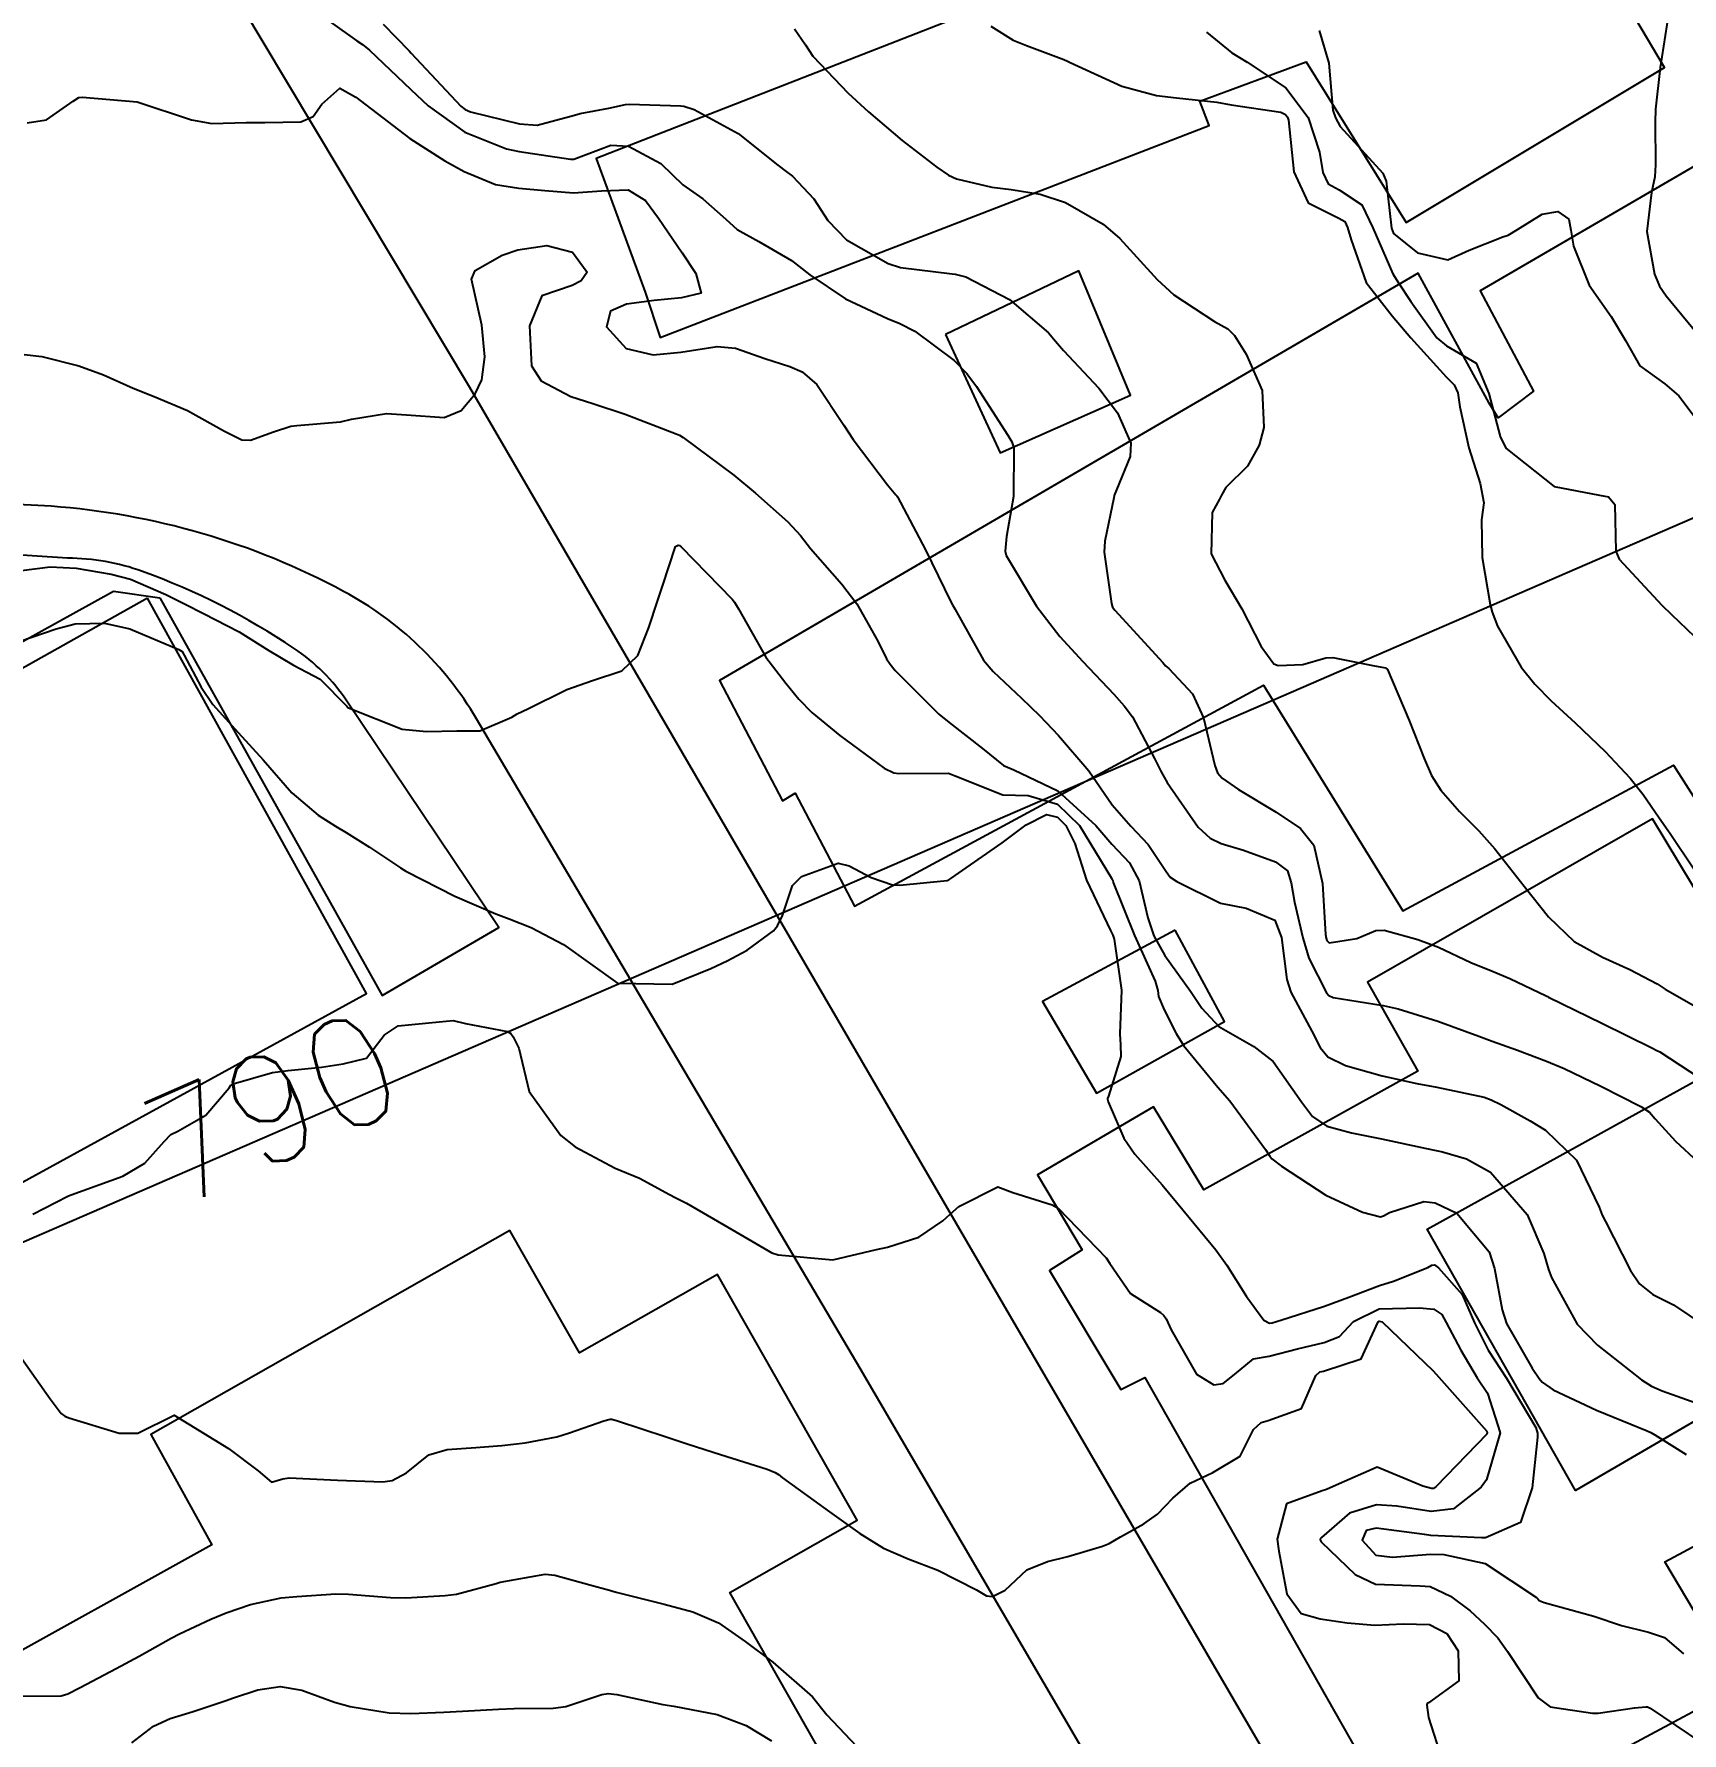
# Model space of a CAD drawing. Header units: metres. Extents: x 318500 to 325275, y 7408834 to 7428799.
# Drawn here: x 322457.8 to 322518, y 7421652.7 to 7421714.8 of the extents above; entities that cross this region are included whole.
import ezdxf
from ezdxf.enums import TextEntityAlignment as Align

# ---------------------------------------------------------------- set-up
doc = ezdxf.new("R2010")
doc.units = ezdxf.units.M
doc.header["$MEASUREMENT"] = 0
doc.layers.add('_TEXTO_CONGELA', color=45, linetype='Continuous', plot=False)
for name, color, linetype in [('Area Verde e de Lazer', 93, 'Continuous'), ('Cotas', 45, 'Continuous'), ('Curvas de Nivel 1m', 11, 'Continuous'), ('Curvas de Nivel 5m', 15, 'Continuous'), ('Edificações', 30, 'Continuous'), ('Vias Primárias', 230, 'Continuous')]:
    doc.layers.add(name, color=color, linetype=linetype)
doc.styles.add('Style-STANDARD', font='STANDARD.shx')

msp = doc.modelspace()

# ---------------------------------------------------------------- linework, layer by layer
at = {"layer": '_TEXTO_CONGELA'}
msp.add_line((322653.4, 7421755.6), (322103.818, 7421517.364), dxfattribs=at)
at = {"layer": 'Area Verde e de Lazer'}
msp.add_lwpolyline([(322461.938, 7421694.173), (322440.415, 7421682.107), (322448.524, 7421667.975), (322469.941, 7421679.717)], close=True, dxfattribs=at)
at = {"layer": 'Curvas de Nivel 1m', "flags": 128}
for points, elevation in [([(322517.558, 7421715.539), (322517.25, 7421713.585), (322517.08, 7421712.064), (322517.061, 7421711.587), (322517.084, 7421710.03), (322517.059, 7421709.587), (322516.935, 7421709.01), (322516.761, 7421707.591), (322517.037, 7421706.026), (322517.231, 7421705.584), (322517.465, 7421705.238), (322518.841, 7421703.566)], 779), ([(322470.549, 7421715.165), (322471.503, 7421714.191), (322471.579, 7421714.104), (322473.387, 7421712.172), (322473.548, 7421712.048), (322473.747, 7421711.967), (322475.541, 7421711.522), (322476.189, 7421711.481), (322477.546, 7421711.843), (322477.755, 7421711.9), (322478.804, 7421712.097), (322479.413, 7421712.23), (322479.552, 7421712.241), (322481.432, 7421712.182), (322481.552, 7421712.168), (322481.927, 7421712.054), (322483.537, 7421711.174), (322484.981, 7421710.015), (322485.283, 7421709.778), (322485.516, 7421709.606), (322486.295, 7421708.785), (322486.816, 7421707.99), (322487.489, 7421707.278), (322489.021, 7421706.413), (322489.475, 7421706.275), (322491.36, 7421706.042), (322491.471, 7421706.022), (322491.864, 7421705.924), (322493.458, 7421705.099), (322494.878, 7421703.878), (322495.141, 7421703.578), (322495.434, 7421703.231), (322496.717, 7421701.857), (322497.407, 7421700.96), (322497.889, 7421699.843), (322497.867, 7421699.359), (322497.364, 7421698.143), (322497.282, 7421697.93), (322497.266, 7421697.851), (322496.938, 7421696.26), (322496.918, 7421695.854), (322497.182, 7421693.981), (322497.227, 7421693.851), (322497.308, 7421693.736), (322499.059, 7421691.823), (322499.164, 7421691.707), (322499.278, 7421691.601), (322500.144, 7421690.682), (322500.547, 7421689.801), (322500.967, 7421688.061), (322501.066, 7421687.792), (322501.227, 7421687.588), (322501.83, 7421687.175), (322503.209, 7421686.348), (322504.103, 7421685.756), (322504.586, 7421685.141), (322504.898, 7421683.744), (322505.017, 7421681.877), (322505.038, 7421681.742), (322505.064, 7421681.656), (322505.148, 7421681.571), (322506.153, 7421681.725), (322506.853, 7421682.016), (322507.155, 7421682.032), (322508.389, 7421681.698), (322509.147, 7421681.412), (322510.327, 7421680.857), (322511.139, 7421680.522), (322511.754, 7421680.268), (322513.083, 7421679.631), (322513.13, 7421679.607), (322513.17, 7421679.589), (322515.115, 7421678.63), (322516.97, 7421677.714), (322517.101, 7421677.649), (322517.233, 7421677.578), (322519.082, 7421676.382)], 784), ([(322485.59, 7421714.994), (322485.995, 7421714.415), (322486.264, 7421714), (322487.56, 7421712.643), (322488.295, 7421711.969), (322489.535, 7421710.921), (322490.804, 7421709.937), (322491.228, 7421709.644), (322491.516, 7421709.51), (322492.815, 7421709.212), (322493.512, 7421709.118), (322494.576, 7421708.949), (322495.508, 7421708.643), (322496.882, 7421707.856), (322497.492, 7421707.33), (322498.856, 7421705.829), (322499.462, 7421705.267), (322500.949, 7421704.296), (322501.444, 7421704.027), (322501.685, 7421703.788), (322502.115, 7421703.102), (322502.691, 7421701.777), (322502.759, 7421700.417), (322502.584, 7421699.778), (322502.155, 7421699.006), (322501.367, 7421698.229), (322501.21, 7421697.945), (322501.131, 7421697.793), (322500.864, 7421697.306), (322500.835, 7421695.798), (322501.326, 7421694.835), (322501.949, 7421693.784), (322502.66, 7421692.406), (322503.126, 7421691.772), (322503.279, 7421691.709), (322504.186, 7421691.756), (322505.028, 7421691.999), (322505.284, 7421692.007), (322506.748, 7421691.718), (322507.201, 7421691.633), (322507.279, 7421691.562), (322508.066, 7421689.702), (322508.625, 7421688.31), (322508.892, 7421687.693), (322509.225, 7421687.153), (322509.909, 7421686.371), (322510.618, 7421685.669), (322511.2, 7421685.012), (322512.275, 7421683.644), (322513.163, 7421682.517), (322514.109, 7421681.62), (322515.144, 7421681.052), (322516.139, 7421680.594), (322517.135, 7421680.065), (322517.438, 7421679.88), (322517.971, 7421679.567), (322519.12, 7421678.916)], 783), ([(322492.773, 7421715.093), (322493.587, 7421714.59), (322494.078, 7421714.386), (322495.448, 7421713.872), (322495.579, 7421713.818), (322495.678, 7421713.77), (322497.566, 7421712.903), (322498.834, 7421712.558), (322499.56, 7421712.481), (322501.042, 7421712.313), (322501.556, 7421712.219), (322503.378, 7421711.946), (322503.551, 7421711.865), (322503.626, 7421711.769), (322503.658, 7421711.659), (322503.859, 7421709.765), (322504.382, 7421708.631), (322505.503, 7421708.079), (322505.714, 7421707.949), (322505.817, 7421707.735), (322505.948, 7421707.279), (322506.501, 7421705.725), (322507.452, 7421704.497), (322508.136, 7421703.703), (322509.426, 7421702.272), (322509.717, 7421701.979), (322509.845, 7421701.684), (322509.918, 7421701.176), (322510.251, 7421699.677), (322510.671, 7421698.37), (322510.797, 7421697.668), (322510.72, 7421697.036), (322510.74, 7421695.669), (322511.034, 7421693.944), (322511.108, 7421693.663), (322511.302, 7421693.155), (322512.167, 7421691.647), (322512.662, 7421691.028), (322513.268, 7421690.422), (322514.142, 7421689.621), (322515.244, 7421688.574), (322516.151, 7421687.596), (322516.626, 7421686.991), (322517.216, 7421686.147), (322517.448, 7421685.812), (322517.61, 7421685.574), (322518.509, 7421684.242)], 782), ([(322500.661, 7421714.875), (322501.583, 7421714.123), (322502.145, 7421713.784), (322503.566, 7421712.842), (322504.379, 7421711.758), (322504.797, 7421710.485), (322504.91, 7421709.749), (322505.103, 7421709.333), (322505.514, 7421709.113), (322506.345, 7421708.564), (322506.739, 7421707.721), (322507.475, 7421706.04), (322507.681, 7421705.708), (322508.135, 7421705.029), (322509.08, 7421703.694), (322509.437, 7421703.402), (322510.525, 7421702.768), (322510.987, 7421701.666), (322511.396, 7421700.092), (322511.61, 7421699.657), (322513.369, 7421698.257), (322515.036, 7421697.942), (322515.364, 7421697.878), (322515.594, 7421697.606), (322515.634, 7421695.897), (322515.745, 7421695.604), (322517.315, 7421693.922), (322517.661, 7421693.575), (322518.511, 7421692.771)], 781), ([(322457.538, 7421711.557), (322458.236, 7421711.673), (322459.218, 7421712.355), (322459.422, 7421712.482), (322459.552, 7421712.506), (322461.55, 7421712.33), (322463.541, 7421711.671), (322464.29, 7421711.537), (322465.54, 7421711.574), (322466.227, 7421711.575), (322467.54, 7421711.592), (322467.991, 7421711.796), (322468.314, 7421712.239), (322468.963, 7421712.825), (322469.554, 7421712.498), (322469.922, 7421712.214), (322471.532, 7421710.985), (322472.81, 7421710.177), (322473.516, 7421709.776), (322474.663, 7421709.304), (322475.51, 7421709.169), (322476.466, 7421709.082), (322477.509, 7421709.005), (322478.536, 7421709.074), (322479.51, 7421709.114), (322480.143, 7421708.717), (322480.618, 7421708.073), (322481.481, 7421706.802), (322481.98, 7421706.052), (322482.178, 7421705.331), (322481.457, 7421705.165), (322480.463, 7421705.067), (322479.453, 7421704.926), (322478.869, 7421704.676), (322478.72, 7421704.097), (322479.432, 7421703.311), (322480.427, 7421703.072), (322481.431, 7421703.179), (322482.77, 7421703.376), (322483.433, 7421703.324), (322484.512, 7421702.937), (322485.426, 7421702.654), (322485.873, 7421702.452), (322486.405, 7421701.995), (322487.398, 7421700.507), (322487.743, 7421699.975), (322488.997, 7421698.324), (322489.3, 7421697.951), (322489.33, 7421697.92), (322489.359, 7421697.884), (322490.386, 7421695.94), (322491.312, 7421694.047), (322491.373, 7421693.929), (322491.453, 7421693.783), (322492.508, 7421691.912), (322492.861, 7421691.491), (322493.272, 7421691.106), (322493.895, 7421690.519), (322494.548, 7421689.881), (322495.249, 7421689.149), (322496.355, 7421687.859), (322497.212, 7421686.618), (322497.889, 7421685.84), (322498.532, 7421685.169), (322499.184, 7421684.178), (322499.333, 7421683.969), (322499.579, 7421683.814), (322501.168, 7421683.015), (322502.11, 7421682.836), (322503.159, 7421682.397), (322503.405, 7421681.766), (322503.6, 7421680.229), (322503.745, 7421679.761), (322504.513, 7421678.345), (322504.815, 7421677.744), (322505.095, 7421677.402), (322505.738, 7421677.083), (322507.085, 7421676.703), (322508.352, 7421676.426), (322509.079, 7421676.287), (322510.812, 7421675.926), (322511.073, 7421675.834), (322511.422, 7421675.655), (322512.491, 7421675.065), (322513.061, 7421674.72), (322514.188, 7421673.619), (322515.024, 7421671.908), (322515.134, 7421671.608), (322515.247, 7421671.376), (322516.168, 7421669.592), (322516.497, 7421669.1), (322516.981, 7421668.703), (322517.741, 7421668.332), (322518.897, 7421667.551)], 786), ([(322457.427, 7421703.092), (322458.066, 7421703.01), (322459.423, 7421702.675), (322460.33, 7421702.341), (322461.413, 7421701.857), (322462.177, 7421701.55), (322463.401, 7421701.045), (322464.754, 7421700.28), (322465.385, 7421699.967), (322465.703, 7421699.95), (322466.544, 7421700.258), (322467.177, 7421700.469), (322467.394, 7421700.487), (322468.991, 7421700.631), (322469.398, 7421700.728), (322470.67, 7421700.932), (322471.4, 7421700.884), (322472.788, 7421700.787), (322473.403, 7421701.039), (322473.92, 7421701.655), (322474.164, 7421702.159), (322474.275, 7421703.003), (322474.157, 7421704.159), (322473.781, 7421705.849), (322473.913, 7421706.163), (322474.904, 7421706.723), (322475.482, 7421706.914), (322476.533, 7421707.076), (322477.481, 7421706.83), (322478.017, 7421706.105), (322477.788, 7421705.784), (322477.463, 7421705.615), (322476.354, 7421705.229), (322475.9, 7421704.133), (322475.972, 7421702.679), (322476.334, 7421702.126), (322477.412, 7421701.554), (322478.216, 7421701.294), (322479.402, 7421700.911), (322481.268, 7421700.185), (322481.391, 7421700.135), (322481.527, 7421700.058), (322483.37, 7421698.677), (322484.167, 7421698.022), (322485.35, 7421696.969), (322485.809, 7421696.467), (322486.179, 7421695.997), (322487.321, 7421694.692), (322487.878, 7421693.971), (322488.644, 7421692.605), (322488.962, 7421691.955), (322489.086, 7421691.761), (322489.276, 7421691.533), (322490.872, 7421689.934), (322491.255, 7421689.629), (322492.472, 7421688.681), (322493.232, 7421688.053), (322493.611, 7421687.894), (322495.219, 7421687.129), (322496.608, 7421685.856), (322497.193, 7421685.177), (322497.847, 7421684.5), (322498.199, 7421683.835), (322498.511, 7421682.479), (322498.738, 7421681.826), (322499.139, 7421681.109), (322500.069, 7421679.806), (322500.49, 7421679.176), (322501.107, 7421678.505), (322502.391, 7421677.777), (322503.092, 7421677.229), (322504.133, 7421675.754), (322504.533, 7421675.216), (322505.061, 7421674.867), (322505.957, 7421674.625), (322507.057, 7421674.407), (322508.699, 7421674.048), (322509.053, 7421673.979), (322509.291, 7421673.925), (322510.166, 7421673.673), (322511.043, 7421673.182), (322512.391, 7421671.639), (322512.999, 7421670.206), (322513.166, 7421669.628), (322513.281, 7421669.334), (322514.218, 7421667.618), (322514.959, 7421666.853), (322516.565, 7421665.586), (322516.937, 7421665.352), (322517.322, 7421665.187), (322518.926, 7421664.609)], 787), ([(322457.322, 7421695.19), (322458.37, 7421695.319), (322459.324, 7421695.276), (322460.605, 7421695.053), (322461.318, 7421694.866), (322462.607, 7421694.311), (322463.305, 7421693.954), (322463.98, 7421693.61), (322465.29, 7421692.945), (322466.368, 7421692.259), (322467.275, 7421691.723), (322468.251, 7421691.217), (322469.221, 7421690.221), (322469.259, 7421690.182), (322469.339, 7421690.139), (322471.248, 7421689.388), (322472.132, 7421689.296), (322473.247, 7421689.32), (322474.085, 7421689.319), (322475.255, 7421689.824), (322475.448, 7421689.946), (322475.838, 7421690.131), (322477.267, 7421690.838), (322478.201, 7421691.171), (322479.274, 7421691.518), (322479.859, 7421692.081), (322480.266, 7421693.105), (322480.578, 7421694.071), (322480.77, 7421694.617), (322481.241, 7421696.061), (322481.341, 7421696.113), (322481.386, 7421696.105), (322481.453, 7421696.058), (322483.312, 7421694.144), (322483.402, 7421694.029), (322483.551, 7421693.783), (322484.55, 7421692.017), (322485.271, 7421691.063), (322485.749, 7421690.487), (322486.231, 7421689.995), (322487.248, 7421689.159), (322488.871, 7421687.955), (322489.227, 7421687.782), (322489.412, 7421687.763), (322491.228, 7421687.777), (322491.471, 7421687.682), (322493.216, 7421686.981), (322494.14, 7421686.963), (322495.212, 7421686.642), (322496.013, 7421685.862), (322497.181, 7421683.933), (322497.211, 7421683.88), (322497.23, 7421683.849), (322497.25, 7421683.778), (322498.032, 7421681.837), (322498.781, 7421680.17), (322498.88, 7421679.824), (322498.907, 7421679.613), (322499.113, 7421679.123), (322499.546, 7421678.255), (322499.827, 7421677.809), (322501.078, 7421676.295), (322501.517, 7421675.786), (322502.813, 7421674.012), (322502.97, 7421673.771), (322503.049, 7421673.673), (322503.401, 7421673.408), (322505.029, 7421672.34), (322506.365, 7421671.72), (322507.018, 7421671.547), (322507.138, 7421671.589), (322507.353, 7421671.707), (322508.607, 7421672.114), (322509.026, 7421672.064), (322509.809, 7421671.678), (322510.999, 7421670.272), (322511.194, 7421669.657), (322511.468, 7421668.146), (322511.635, 7421667.65), (322512.567, 7421666.015), (322512.824, 7421665.632), (322512.938, 7421665.499), (322513.336, 7421665.224), (322514.923, 7421664.481), (322516.773, 7421663.722), (322516.911, 7421663.659), (322517.059, 7421663.578), (322518.197, 7421662.854)], 788), ([(322457.283, 7421692.599), (322458.593, 7421693.058), (322459.293, 7421693.232), (322460.366, 7421693.267), (322461.291, 7421693.059), (322463.078, 7421692.303), (322463.203, 7421692.225), (322463.278, 7421692.089), (322463.898, 7421690.922), (322464.322, 7421690.284), (322465.245, 7421689.268), (322466.167, 7421688.261), (322467.212, 7421687.052), (322468.171, 7421686.235), (322468.813, 7421685.843), (322469.194, 7421685.608), (322470.055, 7421685.073), (322471.181, 7421684.308), (322471.379, 7421684.188), (322473.167, 7421683.274), (322474.677, 7421682.628), (322475.155, 7421682.448), (322475.968, 7421682.128), (322477.141, 7421681.511), (322479.12, 7421680.09), (322481.12, 7421680.06), (322482.531, 7421680.637), (322483.133, 7421680.909), (322483.86, 7421681.302), (322484.82, 7421682.013), (322484.975, 7421682.189), (322485.158, 7421682.573), (322485.517, 7421683.663), (322485.849, 7421684), (322487.185, 7421684.482), (322487.598, 7421684.387), (322488.4, 7421683.962), (322489.176, 7421683.686), (322489.45, 7421683.674), (322491.179, 7421683.846), (322491.238, 7421683.87), (322491.314, 7421683.928), (322493.193, 7421685.227), (322494.069, 7421685.887), (322494.812, 7421686.27), (322495.205, 7421686.171), (322495.519, 7421685.867), (322495.848, 7421685.209), (322496.268, 7421683.859), (322497.153, 7421682.022), (322497.238, 7421681.849), (322497.289, 7421681.707), (322497.547, 7421679.844), (322497.496, 7421678.236), (322497.512, 7421677.844), (322497.528, 7421677.409), (322497.072, 7421675.961), (322497.045, 7421675.876), (322497.042, 7421675.85), (322497.069, 7421675.758), (322497.637, 7421674.423), (322498.043, 7421673.835), (322499.033, 7421672.719), (322499.794, 7421671.808), (322500.998, 7421670.347), (322501.398, 7421669.786), (322502.121, 7421668.636), (322502.761, 7421667.772), (322502.968, 7421667.665), (322503.067, 7421667.67), (322503.377, 7421667.764), (322504.975, 7421668.28), (322505.868, 7421668.615), (322506.983, 7421669.04), (322507.493, 7421669.197), (322508.758, 7421669.692), (322508.899, 7421669.783), (322508.992, 7421669.791), (322509.149, 7421669.688), (322510.013, 7421668.707), (322510.457, 7421667.668), (322510.955, 7421666.677), (322511.633, 7421665.65), (322512.699, 7421663.848), (322512.764, 7421663.632), (322512.769, 7421663.492), (322512.571, 7421661.635), (322512.141, 7421660.371), (322510.862, 7421659.812), (322510.717, 7421659.808), (322508.863, 7421659.899), (322508.627, 7421659.929), (322506.867, 7421660.161), (322506.5, 7421660.081), (322506.347, 7421659.718), (322506.852, 7421659.176), (322507.456, 7421659.099), (322508.853, 7421659.213), (322509.341, 7421659.194), (322510.848, 7421658.866), (322512.724, 7421657.632), (322512.776, 7421657.577), (322512.829, 7421657.521), (322513.009, 7421657.447), (322514.823, 7421656.945), (322515.831, 7421656.606), (322516.818, 7421656.357), (322517.406, 7421656.161), (322518.098, 7421655.561)], 789), ([(322457.331, 7421666.374), (322458.38, 7421664.896), (322458.777, 7421664.352), (322458.909, 7421664.255), (322459.06, 7421664.195), (322460.9, 7421663.64), (322461.575, 7421663.638), (322462.91, 7421664.3), (322464.892, 7421663.071), (322465.975, 7421662.254), (322466.47, 7421661.84), (322466.877, 7421661.961), (322467.116, 7421662), (322468.877, 7421661.913), (322470.537, 7421661.856), (322470.877, 7421661.907), (322471.406, 7421662.182), (322472.217, 7421662.844), (322472.893, 7421663.042), (322473.935, 7421663.109), (322474.896, 7421663.19), (322475.748, 7421663.277), (322476.901, 7421663.504), (322477.365, 7421663.643), (322478.624, 7421664.093), (322478.848, 7421664.154), (322478.911, 7421664.15), (322479.116, 7421664.087), (322480.902, 7421663.5), (322481.705, 7421663.24), (322482.892, 7421662.86), (322484.592, 7421662.314), (322484.892, 7421662.199), (322485.01, 7421662.127), (322485.158, 7421662.006), (322486.872, 7421660.755), (322487.979, 7421659.963), (322488.852, 7421659.425), (322489.75, 7421659.038), (322490.84, 7421658.62), (322492.252, 7421657.909), (322492.615, 7421657.691), (322492.828, 7421657.66), (322493.295, 7421657.893), (322494.086, 7421658.637), (322494.846, 7421658.937), (322495.59, 7421659.121), (322496.855, 7421659.505), (322497.101, 7421659.601), (322497.516, 7421659.84), (322498.372, 7421660.323), (322498.873, 7421660.675), (322499.432, 7421661.262), (322500.058, 7421661.802), (322500.894, 7421662.194), (322501.886, 7421662.794), (322502.383, 7421663.775), (322502.664, 7421664.022), (322502.915, 7421664.095), (322504.134, 7421664.54), (322504.657, 7421665.744), (322504.804, 7421665.88), (322504.943, 7421665.908), (322506.317, 7421666.352), (322506.933, 7421667.711), (322506.97, 7421667.732), (322507.084, 7421667.709), (322508.943, 7421665.922), (322509.152, 7421665.687), (322510.911, 7421663.711), (322510.929, 7421663.66), (322510.909, 7421663.605), (322509.059, 7421661.687), (322508.963, 7421661.615), (322508.889, 7421661.61), (322508.571, 7421661.693), (322506.897, 7421662.388), (322505.402, 7421661.732), (322505.051, 7421661.574), (322504.887, 7421661.53), (322503.586, 7421661.052), (322503.238, 7421659.764), (322503.3, 7421659.317), (322503.601, 7421657.758), (322504.118, 7421657.046), (322504.821, 7421656.845), (322505.798, 7421656.703), (322506.819, 7421656.616), (322507.859, 7421656.66), (322508.819, 7421656.638), (322509.448, 7421656.312), (322509.868, 7421655.674), (322509.892, 7421654.575), (322508.781, 7421653.77), (322508.727, 7421653.745), (322508.713, 7421653.691), (322508.773, 7421653.243), (322509.283, 7421651.682)], 791), ([(322457.131, 7421654.018), (322458.775, 7421654.033), (322459.018, 7421654.104), (322459.472, 7421654.34), (322460.787, 7421655.028), (322461.625, 7421655.478), (322462.798, 7421656.136), (322463.106, 7421656.295), (322464.255, 7421656.832), (322464.812, 7421657.067), (322465.702, 7421657.371), (322466.821, 7421657.612), (322467.391, 7421657.665), (322468.823, 7421657.762), (322469.282, 7421657.754), (322470.822, 7421657.624), (322471.383, 7421657.62), (322472.823, 7421657.694), (322473.231, 7421657.749), (322474.683, 7421658.141), (322474.791, 7421658.18), (322474.831, 7421658.189), (322476.471, 7421658.48), (322476.835, 7421658.442), (322478.109, 7421658.091), (322478.827, 7421657.897), (322479.078, 7421657.827), (322480.823, 7421657.378), (322481.881, 7421657.104), (322482.817, 7421656.704), (322483.794, 7421656.02), (322484.799, 7421655.265), (322486.252, 7421653.988), (322486.77, 7421653.337), (322488.084, 7421651.96)], 792), ([(322461.355, 7421652.314), (322462.148, 7421652.917), (322462.763, 7421653.198), (322463.604, 7421653.451), (322464.774, 7421653.852), (322465.081, 7421653.96), (322465.963, 7421654.252), (322466.781, 7421654.376), (322467.574, 7421654.232), (322468.774, 7421653.8), (322469.342, 7421653.641), (322470.768, 7421653.405), (322471.567, 7421653.379), (322472.769, 7421653.437), (322473.449, 7421653.474), (322474.771, 7421653.542), (322475.341, 7421653.562), (322476.772, 7421653.582), (322477.231, 7421653.645), (322478.545, 7421654.084), (322478.78, 7421654.118), (322479.096, 7421654.077), (322480.775, 7421653.709), (322481.176, 7421653.652), (322482.77, 7421653.344), (322483.83, 7421652.949), (322484.756, 7421652.379)], 793)]:
    msp.add_lwpolyline(points, dxfattribs=dict(at, elevation=elevation))
at = {"layer": 'Curvas de Nivel 5m', "flags": 128}
for points, elevation in [([(322468.613, 7421715.257), (322469.583, 7421714.557), (322469.798, 7421714.432), (322470.046, 7421714.213), (322471.559, 7421712.782), (322472.2, 7421712.183), (322473.536, 7421711.222), (322475.061, 7421710.613), (322475.526, 7421710.51), (322477.403, 7421710.231), (322477.522, 7421710.238), (322478.883, 7421710.743), (322479.529, 7421710.711), (322480.701, 7421710.072), (322481.125, 7421709.675), (322481.512, 7421709.294), (322482.24, 7421708.782), (322483.085, 7421708.036), (322483.495, 7421707.665), (322484.288, 7421707.222), (322485.478, 7421706.524), (322486.157, 7421706), (322487.457, 7421705.126), (322488.996, 7421704.407), (322489.444, 7421704.225), (322489.995, 7421703.944), (322491.429, 7421702.871), (322491.9, 7421702.398), (322492.25, 7421701.918), (322493.394, 7421700.14), (322493.537, 7421699.898), (322493.615, 7421699.669), (322493.6, 7421697.896), (322493.345, 7421696.432), (322493.297, 7421695.901), (322493.338, 7421695.741), (322494.449, 7421693.883), (322495.294, 7421692.771), (322496.139, 7421691.861), (322497.268, 7421690.659), (322497.653, 7421690.234), (322497.951, 7421689.84), (322498.756, 7421688.309), (322499.002, 7421687.823), (322499.224, 7421687.439), (322500.359, 7421685.803), (322500.796, 7421685.396), (322501.194, 7421685.207), (322502.016, 7421684.957), (322503.188, 7421684.533), (322503.621, 7421684.2), (322503.751, 7421683.761), (322503.872, 7421683.057), (322504.186, 7421681.754), (322504.399, 7421681.008), (322505.048, 7421679.741), (322505.129, 7421679.645), (322505.294, 7421679.571), (322507.124, 7421679.28), (322507.664, 7421679.162), (322509.115, 7421678.707), (322510.622, 7421678.153), (322511.105, 7421677.976), (322512.031, 7421677.646), (322513.094, 7421677.247), (322513.742, 7421676.972), (322515.081, 7421676.333), (322516.544, 7421675.588), (322516.858, 7421675.373), (322517.066, 7421675.135), (322517.805, 7421674.316), (322518.625, 7421673.556)], 785), ([(322504.78, 7421714.94), (322505.134, 7421713.747), (322505.275, 7421712.023), (322505.38, 7421711.743), (322505.545, 7421711.426), (322507.106, 7421709.716), (322507.225, 7421709.422), (322507.422, 7421707.711), (322507.497, 7421707.51), (322508.378, 7421706.809), (322509.483, 7421706.551), (322510.263, 7421706.904), (322511.496, 7421707.395), (322511.697, 7421707.458), (322512.038, 7421707.655), (322512.929, 7421708.222), (322513.507, 7421708.315), (322513.91, 7421708.04), (322513.987, 7421707.633), (322514.076, 7421707.047), (322514.653, 7421705.622), (322515.453, 7421704.477), (322515.981, 7421703.602), (322516.506, 7421702.669), (322517.424, 7421702.016), (322517.932, 7421701.575), (322519.391, 7421699.633)], 780), ([(322457.735, 7421671.643), (322459.019, 7421672.299), (322459.049, 7421672.32), (322459.143, 7421672.348), (322461.027, 7421673.032), (322461.833, 7421673.511), (322462.544, 7421674.305), (322462.786, 7421674.561), (322463.046, 7421674.685), (322464.067, 7421675.273), (322464.914, 7421676.272), (322464.981, 7421676.362), (322465.072, 7421676.409), (322466.504, 7421676.83), (322467.08, 7421676.904), (322468.291, 7421677.023), (322469.084, 7421677.146), (322469.942, 7421677.353), (322470.586, 7421678.198), (322471.103, 7421678.529), (322472.596, 7421678.684), (322473.106, 7421678.724), (322473.563, 7421678.621), (322475.102, 7421678.325), (322475.223, 7421678.26), (322475.31, 7421678.137), (322475.515, 7421677.712), (322475.894, 7421676.128), (322477.046, 7421674.525), (322477.567, 7421674.105), (322479.032, 7421673.333), (322479.92, 7421672.968), (322481.023, 7421672.367), (322481.224, 7421672.259), (322481.643, 7421672.051), (322483.008, 7421671.251), (322484.77, 7421670.236), (322484.992, 7421670.163), (322486.99, 7421669.98), (322488.595, 7421670.357), (322488.997, 7421670.441), (322490.136, 7421670.806), (322491.012, 7421671.402), (322491.29, 7421671.652), (322491.597, 7421671.921), (322493.028, 7421672.651), (322493.576, 7421672.442), (322495.021, 7421671.99), (322495.24, 7421671.868), (322496.993, 7421670.048), (322497.13, 7421669.848), (322497.882, 7421668.739), (322498.972, 7421668.047), (322499.099, 7421667.946), (322499.189, 7421667.817), (322499.367, 7421667.411), (322500.288, 7421665.8), (322500.934, 7421665.402), (322501.275, 7421665.447), (322501.683, 7421665.783), (322502.373, 7421666.352), (322502.95, 7421666.454), (322503.993, 7421666.716), (322504.958, 7421666.953), (322505.52, 7421667.174), (322506.038, 7421667.724), (322506.975, 7421668.186), (322508.45, 7421668.22), (322508.975, 7421668.173), (322509.265, 7421667.978), (322509.428, 7421667.683), (322509.955, 7421666.675), (322510.553, 7421665.666), (322510.932, 7421665.101), (322511.399, 7421663.653), (322510.893, 7421661.932), (322510.704, 7421661.663), (322509.687, 7421660.868), (322508.876, 7421660.777), (322507.614, 7421660.968), (322506.88, 7421661.014), (322505.884, 7421660.716), (322504.861, 7421659.821), (322504.823, 7421659.778), (322504.817, 7421659.741), (322504.859, 7421659.658), (322506.091, 7421658.471), (322506.836, 7421658.11), (322508.479, 7421658.049), (322508.835, 7421658.028), (322509.581, 7421657.679), (322510.299, 7421657.142), (322510.82, 7421656.656), (322511.319, 7421656.157), (322511.668, 7421655.647), (322512.785, 7421653.957), (322513.23, 7421653.626), (322514.777, 7421653.397), (322514.987, 7421653.396), (322516.315, 7421653.587), (322516.729, 7421653.633), (322516.781, 7421653.623), (322516.883, 7421653.578), (322518.761, 7421652.305)], 790)]:
    msp.add_lwpolyline(points, dxfattribs=dict(at, elevation=elevation))
at = {"layer": 'Edificações'}
for points in [[(322480.13, 7421705.368), (322480.684, 7421703.705), (322500.755, 7421711.463), (322500.422, 7421712.35), (322504.303, 7421713.791), (322507.962, 7421707.917), (322517.405, 7421713.581), (322511.777, 7421723.1), (322502.399, 7421717.407), (322501.287, 7421719.212), (322478.335, 7421710.258)], [(322491.115, 7421703.816), (322493.111, 7421699.494), (322497.879, 7421701.599), (322495.994, 7421706.143)], [(322499.513, 7421682.039), (322494.662, 7421679.422), (322496.637, 7421676.075), (322501.316, 7421678.692)]]:
    msp.add_lwpolyline(points, close=True, dxfattribs=at)
for points in [[(322518.716, 7421710.102), (322510.672, 7421705.417), (322512.619, 7421701.742), (322511.321, 7421700.769), (322510.997, 7421701.31), (322508.401, 7421706.066), (322482.846, 7421691.17), (322485.149, 7421686.768), (322485.623, 7421687.039), (322487.791, 7421682.908), (322502.74, 7421690.996), (322507.845, 7421682.743), (322517.732, 7421688.064), (322520.447, 7421683.829)], [(322518.927, 7421682.852), (322516.971, 7421686.11), (322506.542, 7421680.137), (322508.389, 7421676.88), (322500.567, 7421672.537), (322498.72, 7421675.577), (322494.483, 7421673.079), (322496.119, 7421670.343), (322494.924, 7421669.582), (322497.531, 7421665.239), (322498.4, 7421665.673), (322508.4, 7421648.067), (322520.133, 7421654.364), (322517.417, 7421658.925), (322524.696, 7421662.834)], [(322522.523, 7421666.417), (322514.156, 7421661.542), (322508.724, 7421671.097), (322523.289, 7421679.15)], [(322488.128, 7421649.184), (322483.23, 7421657.81), (322487.881, 7421660.452), (322482.775, 7421669.444), (322477.727, 7421666.577), (322475.189, 7421671.047), (322462.05, 7421663.586), (322464.285, 7421659.554), (322455.583, 7421654.73)]]:
    msp.add_lwpolyline(points, dxfattribs=at)
msp.add_lwpolyline([(322462.389, 7421694.191), (322470.514, 7421679.638), (322474.777, 7421682.131), (322469.227, 7421690.412, 0.0979), (322467.296, 7421692.341, 0.060444), (322461.746, 7421695.155, 0.087169), (322459.011, 7421695.638), (322455.3, 7421695.882), (322437.202, 7421685.993), (322439.052, 7421682.456), (322460.69, 7421694.435)], format="xyb", close=True, dxfattribs=at)
at = {"layer": 'Vias Primárias'}
for points in [[(323715.644, 7420145.548, 0), (323709.04, 7420132.939)], [(323831.088, 7420001.787, 0), (323833.844, 7420008.443, 0.220888)], [(322532.942, 7421588.917), (322531.247, 7421591.955), (322487.997, 7421666.004), (322473.97, 7421689.759, 0.137178), (322469.107, 7421694.426, 0.104948), (322458.408, 7421697.536, 0.074467), (322450.627, 7421696.953), (322442.62, 7421693.255), (322415.754, 7421678.14)]]:
    msp.add_lwpolyline(points, format="xyb", dxfattribs=at)
msp.add_lwpolyline([(322410.101, 7421810.031), (322422.352, 7421789.231), (322437.795, 7421763.184), (322454.168, 7421734.564), (322466.119, 7421714.589), (322473.707, 7421701.897), (322493.225, 7421668.354), (322507.986, 7421643.02), (322520.482, 7421621.419)], dxfattribs=at)

# ---------------------------------------------------------------- texts
at = {"layer": 'Cotas', "style": 'Style-STANDARD'}
msp.add_text('790', height=4, rotation=23.80987, dxfattribs=at).set_placement((322466.49, 7421675.561, 790), align=Align.MIDDLE_CENTER)

doc.saveas('drawing.dxf')
